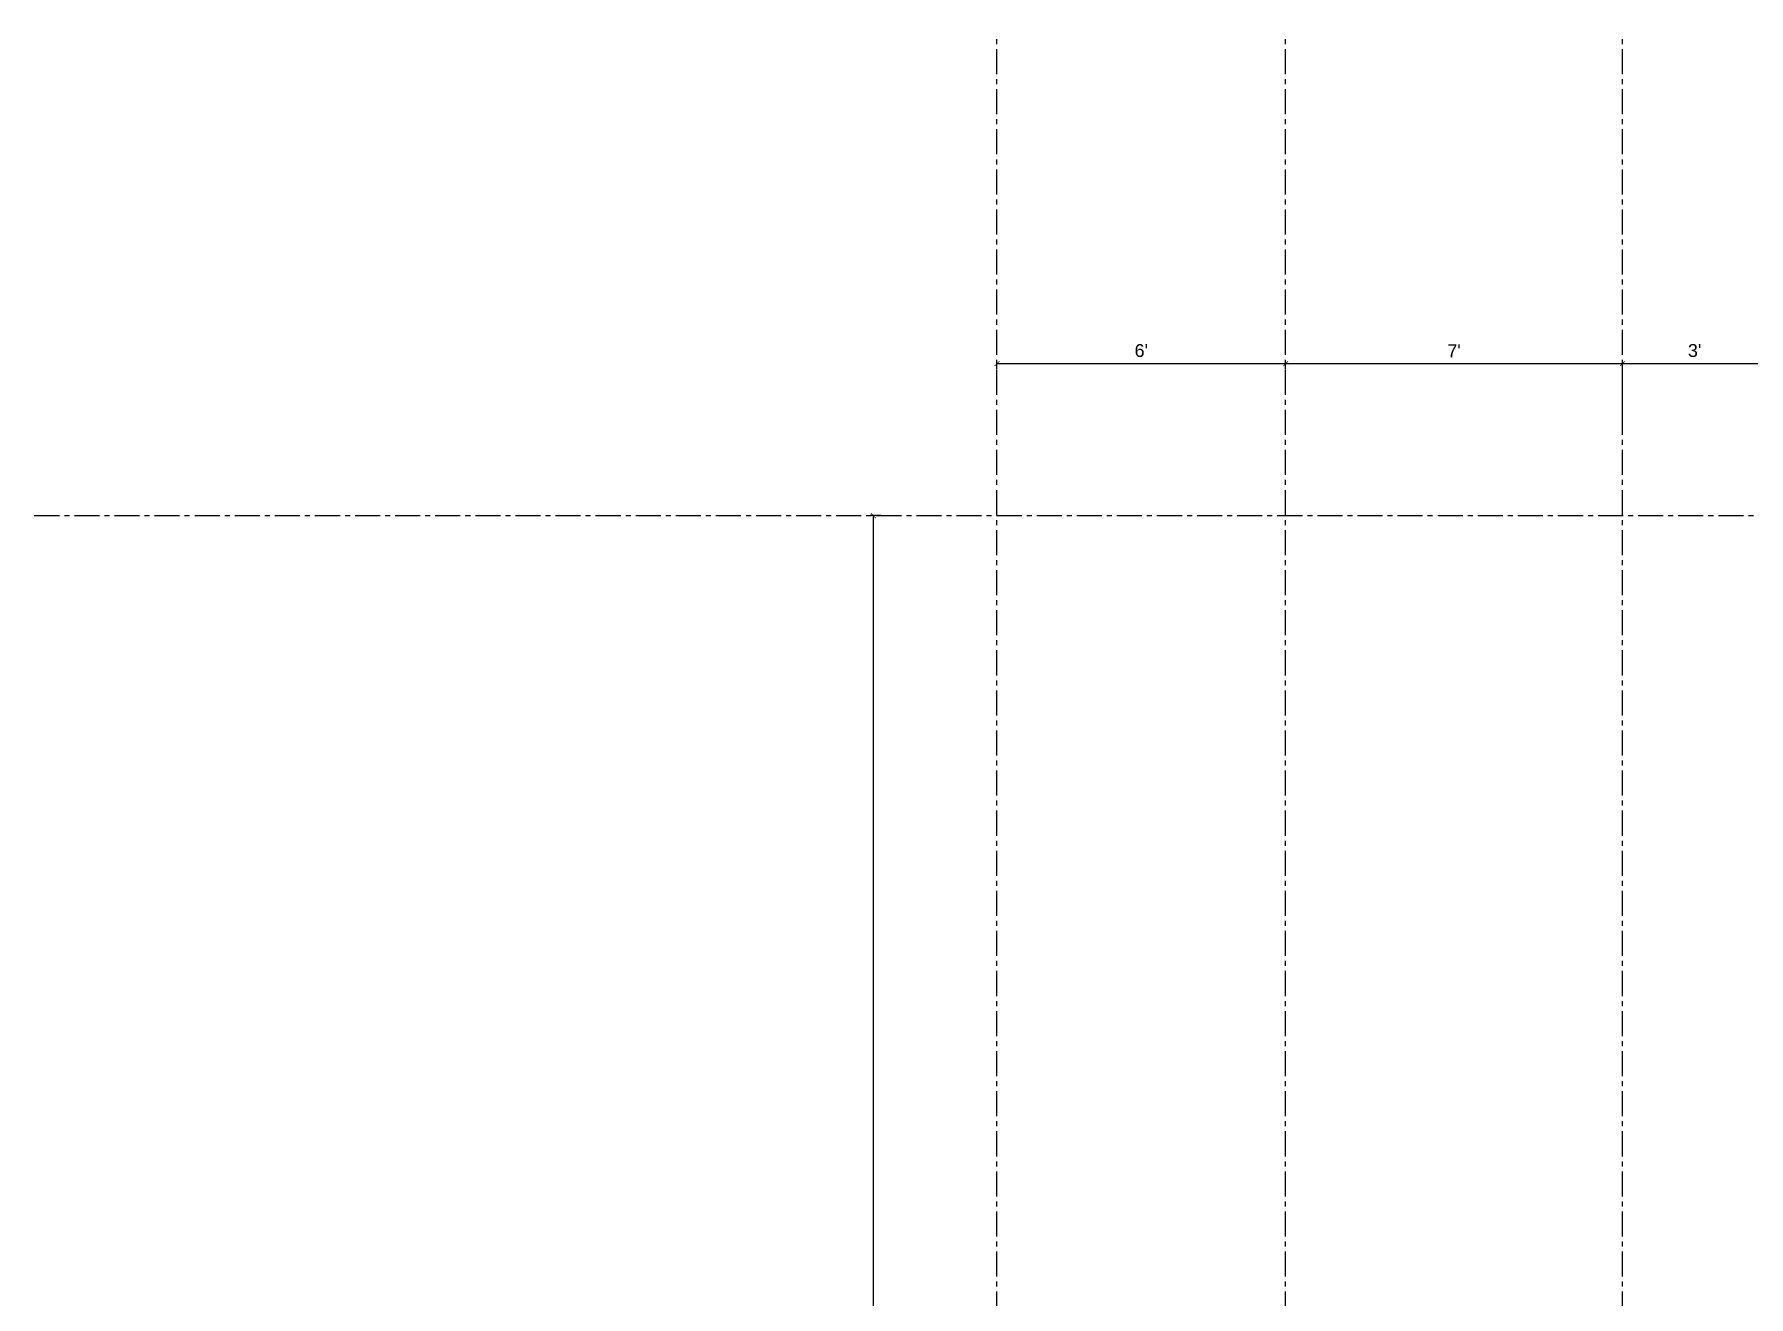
# Model space of a CAD drawing. Header units: inches. Extents: x 50027 to 54188, y -4291 to 1318.
# Drawn here: x 51173.5 to 51601, y 1003.2 to 1318.2 of the extents above; entities that cross this region are included whole.
import ezdxf

# ---------------------------------------------------------------- set-up
doc = ezdxf.new("R2010")
doc.units = ezdxf.units.IN
doc.linetypes.add('CENTER', pattern=[2, 1.25, -0.25, 0.25, -0.25])
doc.linetypes.add('HIDDEN', pattern=[9.525, 6.35, -3.175])
doc.layers.add('07--DIM-2', color=2, linetype='Continuous', lineweight=25)
doc.layers.add('ROAD CL', color=251, linetype='CENTER')
doc.styles.add('3-16', font='arial.ttf')
doc.dimstyles.new('Copy of 3-8', dxfattribs={"dimscale": 0.4, "dimtxt": 8, "dimasz": 3, "dimexe": 2, "dimexo": 2, "dimgap": 4, "dimtad": 1, "dimdec": 4, "dimzin": 0, "dimdsep": 46, "dimlunit": 4, "dimtxsty": '3-16', "dimblk": 'ARCHTICK', "dimcen": 12, "dimclrd": 1, "dimclre": 252, "dimclrt": 2, "dimadec": 3, "dimazin": 0, "dimtfac": 1, "dimtdec": 4, "dimtofl": 0, "dimtmove": 2, "dimatfit": 3, "dimldrblk": 'AERO', "dimfxl": 0.18, "dimtolj": 1, "dimtzin": 0, "dimarcsym": 1})

# ---------------------------------------------------------------- blocks, each defined once
blk = doc.blocks.new('_ArchTick')
at = {"color": 0, "const_width": 0.15}
blk.add_lwpolyline([(-0.5, -0.5), (0.5, 0.5)], dxfattribs=at)
blk = doc.blocks.new('*D74')
at = {"layer": '07--DIM-2', "color": 252, "linetype": 'HIDDEN', "lineweight": -2, "transparency": 16777216}
for p, q in [((51384.56, 1198.11), (51381.93, 1198.11)), ((51384.56, 730.24), (51381.93, 730.24))]:
    blk.add_line(p, q, dxfattribs=at)
at = {"layer": '07--DIM-2', "color": 1, "lineweight": -2, "transparency": 16777216}
blk.add_line((51382.73, 730.24), (51382.73, 1198.11), dxfattribs=at)
at = {"layer": 'Defpoints', "color": 0, "transparency": 16777216}
for p in [(51382.73, 1198.11), (51385.36, 1198.11), (51385.36, 730.24)]:
    blk.add_point(p, dxfattribs=at)
at = {"layer": '07--DIM-2', "color": 1, "lineweight": -2, "transparency": 16777216, "xscale": 1.2, "yscale": 1.2, "zscale": 1.2}
for p, rotation in [((51382.73, 1198.11), 90), ((51382.73, 730.24), 270)]:
    blk.add_blockref('_ArchTick', p, dxfattribs=dict(at, rotation=rotation))
at = {"layer": '07--DIM-2', "color": 2, "transparency": 16777216, "insert": (51377.35, 964.18), "char_height": 3.2, "attachment_point": 5, "rotation": 90, "style": '3-16'}
blk.add_mtext('\\A1;38\'-11{\\H1x;\\S7/8;}"', dxfattribs=at)
blk = doc.blocks.new('AERO')
blk.add_line((0, 0), (-1, 0))
blk.add_lwpolyline([(-0.71, 0.71), (0, 0), (-0.71, -0.71)])
blk = doc.blocks.new('*D75')
at = {"layer": '07--DIM-2', "color": 252, "linetype": 'HIDDEN', "lineweight": -2, "transparency": 16777216}
for p, q in [((51413.55, 1234.67), (51413.55, 1236.83)), ((51485.55, 1234.67), (51485.55, 1236.83))]:
    blk.add_line(p, q, dxfattribs=at)
at = {"layer": '07--DIM-2', "color": 1, "lineweight": -2, "transparency": 16777216}
blk.add_line((51413.55, 1236.03), (51485.55, 1236.03), dxfattribs=at)
at = {"layer": 'Defpoints', "color": 0, "transparency": 16777216}
for p in [(51485.55, 1236.03), (51413.55, 1233.87), (51485.55, 1233.87)]:
    blk.add_point(p, dxfattribs=at)
at = {"layer": '07--DIM-2', "color": 1, "lineweight": -2, "transparency": 16777216, "xscale": 1.2, "yscale": 1.2, "zscale": 1.2, "rotation": 180}
blk.add_blockref('_ArchTick', (51413.55, 1236.03), dxfattribs=at)
at = {"layer": '07--DIM-2', "color": 1, "lineweight": -2, "transparency": 16777216, "xscale": 1.2, "yscale": 1.2, "zscale": 1.2}
blk.add_blockref('_ArchTick', (51485.55, 1236.03), dxfattribs=at)
at = {"layer": '07--DIM-2', "color": 2, "transparency": 16777216, "insert": (51449.55, 1239.26), "char_height": 3.2, "attachment_point": 5, "style": '3-16'}
blk.add_mtext("\\A1;6'", dxfattribs=at)
blk = doc.blocks.new('*D76')
at = {"layer": '07--DIM-2', "color": 252, "linetype": 'HIDDEN', "lineweight": -2, "transparency": 16777216}
for p, q in [((51485.55, 1234.67), (51485.55, 1236.83)), ((51569.55, 1223.16), (51569.55, 1236.83))]:
    blk.add_line(p, q, dxfattribs=at)
at = {"layer": '07--DIM-2', "color": 1, "lineweight": -2, "transparency": 16777216}
blk.add_line((51485.55, 1236.03), (51569.55, 1236.03), dxfattribs=at)
at = {"layer": 'Defpoints', "color": 0, "transparency": 16777216}
for p in [(51569.55, 1236.03), (51485.55, 1233.87), (51569.55, 1222.36)]:
    blk.add_point(p, dxfattribs=at)
at = {"layer": '07--DIM-2', "color": 1, "lineweight": -2, "transparency": 16777216, "xscale": 1.2, "yscale": 1.2, "zscale": 1.2, "rotation": 180}
blk.add_blockref('_ArchTick', (51485.55, 1236.03), dxfattribs=at)
at = {"layer": '07--DIM-2', "color": 1, "lineweight": -2, "transparency": 16777216, "xscale": 1.2, "yscale": 1.2, "zscale": 1.2}
blk.add_blockref('_ArchTick', (51569.55, 1236.03), dxfattribs=at)
at = {"layer": '07--DIM-2', "color": 2, "transparency": 16777216, "insert": (51527.55, 1239.23), "char_height": 3.2, "attachment_point": 5, "style": '3-16'}
blk.add_mtext("\\A1;7'", dxfattribs=at)
blk = doc.blocks.new('*D77')
at = {"layer": '07--DIM-2', "color": 252, "linetype": 'HIDDEN', "lineweight": -2, "transparency": 16777216}
for p, q in [((51569.55, 1223.16), (51569.55, 1236.83)), ((51605.55, 1223.16), (51605.55, 1236.83))]:
    blk.add_line(p, q, dxfattribs=at)
at = {"layer": '07--DIM-2', "color": 1, "lineweight": -2, "transparency": 16777216}
blk.add_line((51569.55, 1236.03), (51605.55, 1236.03), dxfattribs=at)
at = {"layer": 'Defpoints', "color": 0, "transparency": 16777216}
for p in [(51605.55, 1236.03), (51569.55, 1222.36), (51605.55, 1222.36)]:
    blk.add_point(p, dxfattribs=at)
at = {"layer": '07--DIM-2', "color": 1, "lineweight": -2, "transparency": 16777216, "xscale": 1.2, "yscale": 1.2, "zscale": 1.2, "rotation": 180}
blk.add_blockref('_ArchTick', (51569.55, 1236.03), dxfattribs=at)
at = {"layer": '07--DIM-2', "color": 1, "lineweight": -2, "transparency": 16777216, "xscale": 1.2, "yscale": 1.2, "zscale": 1.2}
blk.add_blockref('_ArchTick', (51605.55, 1236.03), dxfattribs=at)
at = {"layer": '07--DIM-2', "color": 2, "transparency": 16777216, "insert": (51587.55, 1239.27), "char_height": 3.2, "attachment_point": 5, "style": '3-16'}
blk.add_mtext("\\A1;3'", dxfattribs=at)

msp = doc.modelspace()

# ---------------------------------------------------------------- linework, layer by layer
at = {"layer": 'ROAD CL', "ltscale": 5}
for p, q in [((51413.55147, 688.2442), (51413.55147, 1318.19728)), ((51485.55147, 688.2442), (51485.55147, 1318.19728)), ((51569.55147, 688.2442), (51569.55147, 1318.19728)), ((51173.46549, 1198.10824), (52445.63744, 1198.10824))]:
    msp.add_line(p, q, dxfattribs=at)

# ---------------------------------------------------------------- dimensions: what is measured, and where the dimension line sits
at = {"layer": '07--DIM-2'}
for base, p1, p2, picture, middle in [((51485.55147, 1236.03082), (51413.55147, 1233.87299), (51485.55147, 1233.87299), '*D75', (51449.55147, 1239.26466)), ((51569.55147, 1236.03082), (51485.55147, 1233.87299), (51569.55147, 1222.36462), '*D76', (51527.55147, 1239.23082)), ((51605.55147, 1236.03082), (51569.55147, 1222.36462), (51605.55147, 1222.36462), '*D77', (51587.55147, 1239.26575))]:
    dim = msp.add_linear_dim(base=base, p1=p1, p2=p2, dimstyle='Copy of 3-8', dxfattribs=at)
    dim.commit()
    dim.dimension.update_dxf_attribs({"geometry": picture, "text_midpoint": middle})
dim = msp.add_linear_dim(base=(51382.72515, 1198.10824), p1=(51385.36093, 730.2442), p2=(51385.36093, 1198.10824), angle=90, dimstyle='Copy of 3-8', dxfattribs=at)
dim.commit()
dim.dimension.update_dxf_attribs({"geometry": '*D74', "text_midpoint": (51377.35034, 964.17622)})

doc.saveas('drawing.dxf')
